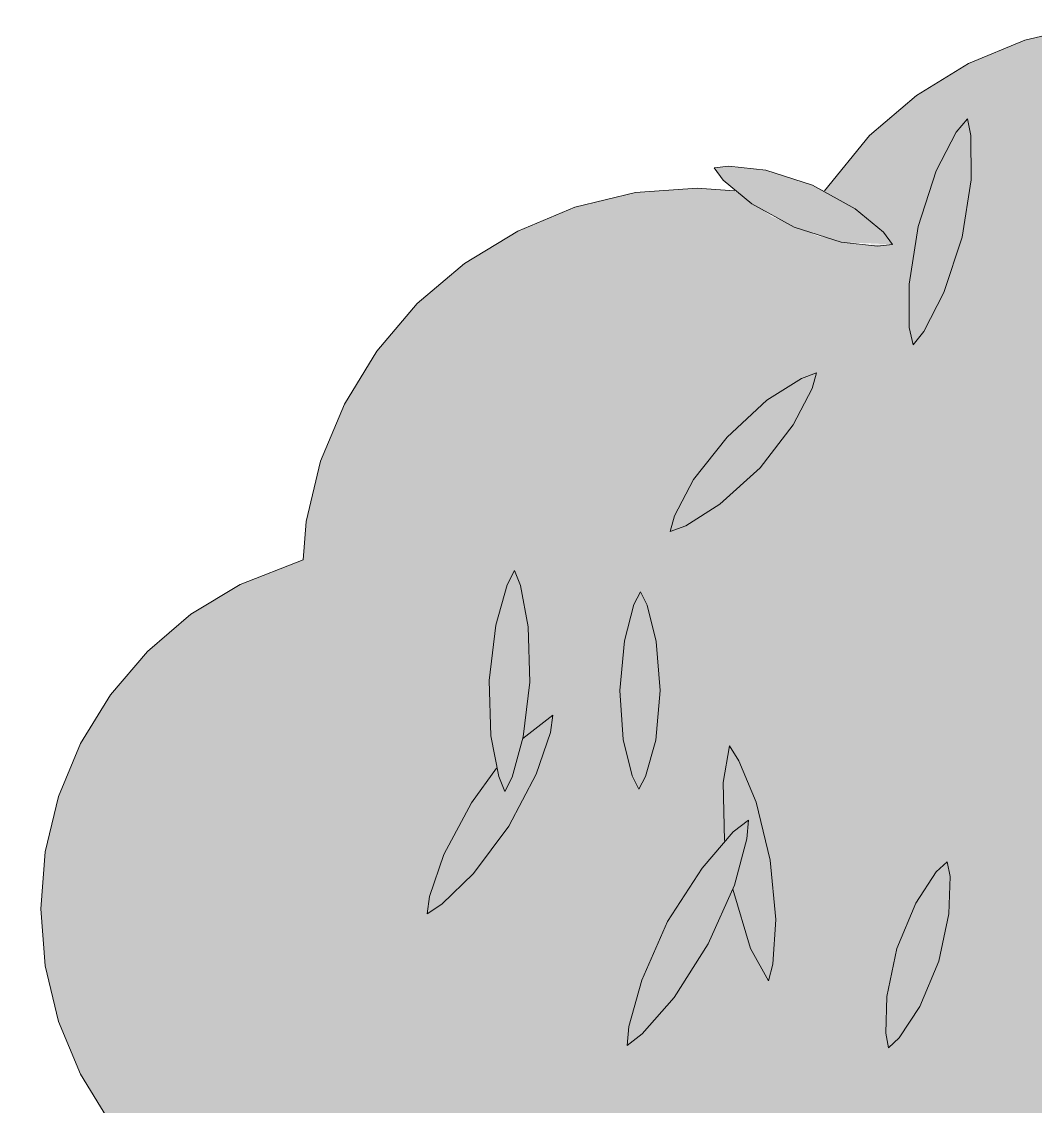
# Model space of a CAD drawing. Header units: centimetres. Extents: x 0 to 879, y -664 to 265.
# Drawn here: x 777.26 to 795.41, y 142.74 to 162.17 of the extents above; entities that cross this region are included whole.
import ezdxf

# ---------------------------------------------------------------- set-up
doc = ezdxf.new("R2010")
doc.units = ezdxf.units.CM
doc.layers.add('VEG-HOJAS', color=117, linetype='Continuous', lineweight=18, true_color=0x2e5e38)
doc.layers.add('VEG-NERVIOS', color=115, linetype='Continuous', lineweight=9, true_color=0x528c5c)
doc.layers.add('VEG-RELLENO', color=253, linetype='Continuous', true_color=0x96c896)

# ---------------------------------------------------------------- blocks, each defined once
blk = doc.blocks.new('VEG_Olivo_ALZADO')
at = {"layer": 'VEG-RELLENO', "true_color": 0x849671}
h = blk.add_hatch(color=8, dxfattribs=at)
h.dxf.hatch_style = 1
h.paths.add_polyline_path([(-34.98, 124.43), (-35.54, 125.35), (-35.76, 125.87), (-36.09, 125.47), (-36.99, 124.71), (-37.99, 124.1), (-39.07, 123.65), (-40.21, 123.37), (-41.38, 123.28), (-42.55, 123.37), (-43.69, 123.65), (-44.77, 124.1), (-45.77, 124.71), (-46.66, 125.47), (-47.42, 126.36), (-48.03, 127.36), (-48.48, 128.44), (-48.75, 129.58), (-48.8, 130.15), (-49.74, 130.94), (-50.5, 131.83), (-51.12, 132.83), (-51.56, 133.91), (-51.84, 135.05), (-51.93, 136.22), (-51.84, 137.39), (-51.56, 138.52), (-51.12, 139.61), (-50.5, 140.6), (-49.61, 141.61), (-50.34, 142.44), (-50.88, 143.32), (-51.27, 144.26), (-51.51, 145.26), (-51.59, 146.28), (-51.51, 147.3), (-51.27, 148.29), (-50.88, 149.24), (-50.34, 150.11), (-49.68, 150.89), (-48.9, 151.56), (-48.02, 152.09), (-46.89, 152.53), (-46.84, 153.22), (-46.58, 154.3), (-46.15, 155.32), (-45.57, 156.27), (-44.85, 157.12), (-44, 157.84), (-43.05, 158.42), (-42.03, 158.85), (-40.94, 159.11), (-39.84, 159.19), (-39.17, 159.14), (-38.5, 158.68), (-37.67, 158.33), (-36.9, 158.17), (-36.34, 158.18), (-36.71, 158.6), (-37.56, 159.14), (-36.75, 160.13), (-35.91, 160.85), (-34.98, 161.42), (-33.97, 161.84), (-32.9, 162.09), (-31.95, 162.17), (-31.87, 161.24), (-31.59, 160.08), (-31.13, 158.97), (-30.51, 157.95), (-29.78, 157.09), (-30.25, 156.57), (-29.42, 156.77), (-28.82, 156.26), (-27.8, 155.64), (-26.9, 155.26), (-26.81, 154.04), (-26.52, 152.83), (-26.04, 151.68), (-25.43, 150.69), (-26.03, 150.87), (-27, 150.98), (-28.11, 150.95), (-28.82, 150.83), (-28.69, 150.94), (-28.99, 150.98), (-29.78, 150.95), (-30.81, 150.75), (-31.33, 150.6), (-32.21, 150.23), (-32.75, 149.88), (-32.11, 149.84), (-31.16, 149.95), (-30.11, 150.22), (-29.52, 150.45), (-29.06, 150.33), (-28.09, 150.21), (-26.97, 150.24), (-26.01, 150.42), (-25.41, 150.65), (-24.58, 149.67), (-23.64, 148.86), (-22.57, 148.21), (-21.42, 147.74), (-19.95, 147.43), (-20.01, 146.71), (-19.92, 145.6), (-19.66, 144.52), (-19.44, 144), (-19.53, 144.06), (-19.61, 143.53), (-20.21, 143.02), (-20.48, 143.33), (-21.17, 143.9), (-21.25, 144.78), (-21.35, 145.22), (-21.6, 145.89), (-21.75, 146.12), (-21.86, 145.86), (-21.98, 145.17), (-21.98, 144.36), (-22.52, 144.58), (-23.3, 144.77), (-24.1, 144.83), (-24.9, 144.77), (-25.69, 144.58), (-26.43, 144.27), (-27.11, 143.85), (-27.73, 143.33), (-28.25, 142.72), (-28.67, 142.03), (-28.98, 141.29), (-29.16, 140.51), (-29.19, 140.19), (-29.88, 140.59), (-30.12, 140.59), (-30.33, 140.5), (-30.55, 140.23), (-30.6, 140), (-30.57, 139.81), (-31.48, 139.45), (-32.24, 138.98), (-32.92, 138.41), (-33.5, 137.73), (-33.96, 136.97), (-34.3, 136.15), (-34.51, 135.28), (-34.58, 134.39), (-34.51, 133.51), (-34.42, 133.11), (-34.76, 133.88), (-35.14, 134.41), (-35.17, 133.76), (-34.97, 132.49), (-35.02, 132.42), (-34.95, 132.42), (-34.56, 131.3), (-34.18, 130.61), (-33.99, 130.37), (-33.95, 131.02), (-34.16, 132.29), (-33.96, 131.82), (-33.5, 131.06), (-33.04, 130.52), (-33.41, 130.21), (-33.98, 129.54), (-34.44, 128.8), (-34.73, 128.08), (-35.35, 128.82), (-35.75, 129.11), (-35.82, 129.14), (-35.83, 129.06), (-35.66, 128.22), (-35.29, 127.43), (-34.99, 126.99), (-35.05, 126.27), (-34.98, 125.39), (-34.77, 124.54), (-34.49, 123.85)])
h.paths.add_polyline_path([(-35.97, 156.38), (-35.78, 156.62), (-35.42, 157.32), (-35.09, 158.31), (-34.93, 159.34), (-34.94, 160.13), (-35, 160.43), (-35.2, 160.19), (-35.56, 159.5), (-35.88, 158.5), (-36.04, 157.47), (-36.04, 156.69)], flags=0)
h.paths.add_polyline_path([(-36.01, 132.57), (-35.72, 133.11), (-36.01, 133.02), (-36.13, 133.85), (-36.26, 134.27), (-36.56, 134.9), (-36.73, 135.12), (-36.91, 134.56), (-36.97, 133.74), (-36.93, 133.27), (-36.77, 132.59), (-37.69, 131.83), (-38.3, 131.07), (-38.62, 131.48), (-39.33, 132.19), (-39.94, 132.64), (-40.22, 132.76), (-40.14, 132.47), (-39.8, 131.8), (-39.2, 130.98), (-38.49, 130.27), (-37.88, 129.83), (-37.61, 129.71), (-37.82, 130.3), (-38.12, 130.8), (-37.25, 131.32), (-36.52, 131.96), (-36.24, 131.55), (-36.06, 132.11)], flags=0)
h.paths.add_polyline_path([(-42.53, 132.3), (-42.09, 132.34), (-41.25, 132.55), (-40.66, 132.83), (-40.45, 133), (-40.7, 133.1), (-41.35, 133.2), (-42.21, 133.16), (-43.04, 132.96), (-43.63, 132.68), (-43.84, 132.51), (-43.31, 132.35)], flags=0)
h.paths.add_polyline_path([(-47.87, 138.43), (-47.42, 138.67), (-46.61, 139.23), (-46.07, 139.74), (-45.91, 139.98), (-46.2, 139.96), (-46.91, 139.75), (-47.8, 139.32), (-48.61, 138.76), (-49.14, 138.25), (-49.31, 138.01), (-48.7, 138.11)], flags=0)
h.paths.add_polyline_path([(-43.11, 152.34), (-43.34, 151.77), (-43.52, 150.89), (-43.56, 149.86), (-43.43, 148.8), (-43.88, 148.18), (-44.37, 147.25), (-44.63, 146.5), (-44.67, 146.19), (-44.41, 146.36), (-43.84, 146.91), (-43.21, 147.76), (-42.72, 148.69), (-42.46, 149.44), (-42.42, 149.75), (-42.96, 149.33), (-42.88, 149.83), (-42.83, 150.85), (-42.93, 151.75)], flags=0)
h.paths.add_polyline_path([(-40.97, 151.73), (-41.14, 151.08), (-41.22, 150.19), (-41.16, 149.31), (-41, 148.66), (-40.88, 148.42), (-40.76, 148.65), (-40.58, 149.3), (-40.5, 150.19), (-40.57, 151.07), (-40.73, 151.72), (-40.85, 151.96)], flags=0)
h.paths.add_polyline_path([(-47.6, 135.32), (-48.16, 136.01), (-48.91, 136.68), (-49.66, 137.15), (-50.23, 137.37), (-50.12, 137.1), (-49.7, 136.5), (-49.03, 135.79), (-48.25, 135.2), (-47.6, 134.85), (-47.32, 134.77)], flags=0)
h.paths.add_polyline_path([(-38.56, 144.99), (-38.43, 146.09), (-38.53, 147.15), (-38.78, 148.19), (-39.09, 148.93), (-39.26, 149.2), (-39.37, 148.54), (-39.35, 147.5), (-40.07, 146.56), (-40.63, 145.51), (-40.98, 144.54), (-41.09, 143.83), (-40.56, 144.31), (-39.94, 145.14), (-39.64, 145.65), (-39.2, 146.63), (-38.88, 145.57)], flags=0)
h.paths.add_polyline_path([(-39.92, 128.63), (-40.94, 128.03), (-41.81, 127.28), (-42.57, 126.42), (-43.05, 125.71), (-43.18, 125.41), (-42.88, 125.54), (-42.16, 126.01), (-41.3, 126.76), (-40.89, 127.19), (-40.25, 128.01)], flags=0)
h.paths.add_polyline_path([(-40.1, 153.61), (-40.32, 153.04), (-40.04, 153.14), (-39.43, 153.53), (-38.71, 154.18), (-38.12, 154.95), (-37.78, 155.6), (-37.7, 155.88), (-38.25, 155.62), (-38.95, 155.08), (-39.63, 154.35)], flags=0)
h.paths.add_polyline_path([(-36.46, 144.05), (-36.41, 143.79), (-36.22, 143.97), (-35.85, 144.53), (-35.51, 145.34), (-35.33, 146.19), (-35.31, 146.86), (-35.36, 147.12), (-35.56, 146.94), (-35.92, 146.38), (-36.26, 145.57), (-36.44, 144.71)], flags=0)
at = {"layer": 'VEG-RELLENO', "true_color": 0x6f8760}
h = blk.add_hatch(color=65, dxfattribs=at)
h.dxf.hatch_style = 1
h.paths.add_polyline_path([(-35.97, 156.38), (-36.04, 157.47), (-35.88, 158.5), (-35.56, 159.5), (-35.2, 160.19), (-35, 160.43), (-34.94, 160.13), (-34.93, 159.34), (-35.09, 158.31), (-35.24, 157.79), (-35.61, 156.92)])
at = {"layer": 'VEG-RELLENO', "true_color": 0x869e78}
h = blk.add_hatch(color=8, dxfattribs=at)
h.dxf.hatch_style = 1
h.paths.add_polyline_path([(-36.34, 158.18), (-37.26, 158.22), (-38.1, 158.49), (-38.86, 158.91), (-39.37, 159.33), (-39.53, 159.55), (-39.27, 159.58), (-38.61, 159.51), (-37.77, 159.24), (-37.37, 159.05), (-36.71, 158.6), (-36.37, 158.25)])
at = {"layer": 'VEG-RELLENO', "true_color": 0x748d65}
h = blk.add_hatch(color=73, dxfattribs=at)
h.dxf.hatch_style = 1
h.paths.add_polyline_path([(-37.7, 155.88), (-38.12, 154.95), (-38.71, 154.18), (-39.43, 153.53), (-40.04, 153.14), (-40.32, 153.04), (-40.24, 153.32), (-39.9, 153.97), (-39.3, 154.73), (-38.95, 155.08), (-38.25, 155.62), (-37.78, 155.86)])
at = {"layer": 'VEG-RELLENO', "true_color": 0x768f66}
h = blk.add_hatch(color=73, dxfattribs=at)
h.dxf.hatch_style = 1
h.paths.add_polyline_path([(-43.28, 148.38), (-43.53, 149.38), (-43.56, 150.37), (-43.44, 151.36), (-43.24, 152.08), (-43.11, 152.34), (-43, 152.07), (-42.86, 151.33), (-42.83, 150.34), (-42.88, 149.83), (-43.05, 148.95)])
at = {"layer": 'VEG-RELLENO', "true_color": 0x829a73}
h = blk.add_hatch(color=8, dxfattribs=at)
h.dxf.hatch_style = 1
h.paths.add_polyline_path([(-40.88, 148.42), (-41.16, 149.31), (-41.22, 150.19), (-41.14, 151.08), (-40.97, 151.73), (-40.85, 151.96), (-40.73, 151.72), (-40.57, 151.07), (-40.5, 150.19), (-40.52, 149.73), (-40.67, 148.94)])
at = {"layer": 'VEG-RELLENO', "true_color": 0x859c76}
h = blk.add_hatch(color=8, dxfattribs=at)
h.dxf.hatch_style = 1
h.paths.add_polyline_path([(-42.42, 149.75), (-42.72, 148.69), (-43.21, 147.76), (-43.84, 146.91), (-44.41, 146.36), (-44.67, 146.19), (-44.63, 146.5), (-44.37, 147.25), (-43.88, 148.18), (-43.43, 148.8), (-43.28, 148.38), (-43.15, 148.64), (-42.96, 149.33)])
at = {"layer": 'VEG-RELLENO', "true_color": 0x7a946a}
h = blk.add_hatch(color=73, dxfattribs=at)
h.dxf.hatch_style = 1
h.paths.add_polyline_path([(-39.26, 149.2), (-38.78, 148.19), (-38.53, 147.15), (-38.43, 146.09), (-38.48, 145.29), (-38.56, 144.99), (-38.88, 145.57), (-39.2, 146.63), (-39.03, 147.17), (-38.92, 147.87), (-39.35, 147.5), (-39.37, 148.54)])
at = {"layer": 'VEG-RELLENO', "true_color": 0x869d78}
h = blk.add_hatch(color=8, dxfattribs=at)
h.dxf.hatch_style = 1
h.paths.add_polyline_path([(-41.09, 143.83), (-40.83, 145), (-40.37, 146.05), (-39.75, 147.01), (-39.19, 147.66), (-38.92, 147.87), (-38.95, 147.53), (-39.17, 146.7), (-39.64, 145.65), (-39.94, 145.14), (-40.56, 144.31)])
at = {"layer": 'VEG-RELLENO', "true_color": 0x6f8760}
h = blk.add_hatch(color=65, dxfattribs=at)
h.dxf.hatch_style = 1
h.paths.add_polyline_path([(-35.36, 147.12), (-35.33, 146.19), (-35.51, 145.34), (-35.85, 144.53), (-36.22, 143.97), (-36.41, 143.79), (-36.46, 144.05), (-36.44, 144.71), (-36.26, 145.57), (-36.1, 145.99), (-35.73, 146.7), (-35.42, 147.08)])
at = {"layer": 'VEG-HOJAS'}
for points in [[(-37.56, 159.14), (-36.75, 160.13), (-35.91, 160.85), (-34.98, 161.42), (-33.97, 161.84), (-32.9, 162.09), (-31.95, 162.17)], [(-50.34, 142.44), (-50.88, 143.32), (-51.27, 144.26), (-51.51, 145.26), (-51.59, 146.28), (-51.51, 147.3), (-51.27, 148.29), (-50.88, 149.24), (-50.34, 150.11), (-49.68, 150.89), (-48.9, 151.56), (-48.02, 152.09), (-46.89, 152.53), (-46.84, 153.22), (-46.58, 154.3), (-46.15, 155.32), (-45.57, 156.27), (-44.85, 157.12), (-44, 157.84), (-43.05, 158.42), (-42.03, 158.85), (-40.94, 159.11), (-39.84, 159.19), (-39.17, 159.14)]]:
    blk.add_lwpolyline(points, dxfattribs=at)
at = {"layer": 'VEG-NERVIOS'}
for points in [[(-35.97, 156.38), (-36.04, 156.69), (-36.04, 157.47), (-35.88, 158.5), (-35.56, 159.5), (-35.2, 160.19), (-35, 160.43), (-34.94, 160.13), (-34.93, 159.34), (-35.09, 158.31), (-35.42, 157.32), (-35.78, 156.62)], [(-36.34, 158.18), (-36.61, 158.15), (-37.26, 158.22), (-38.1, 158.49), (-38.86, 158.91), (-39.37, 159.33), (-39.53, 159.55), (-39.27, 159.58), (-38.61, 159.51), (-37.77, 159.24), (-37.01, 158.82), (-36.5, 158.4)], [(-37.7, 155.88), (-37.78, 155.6), (-38.12, 154.95), (-38.71, 154.18), (-39.43, 153.53), (-40.04, 153.14), (-40.32, 153.04), (-40.24, 153.32), (-39.9, 153.97), (-39.3, 154.73), (-38.59, 155.39), (-37.97, 155.78)], [(-43.28, 148.38), (-43.39, 148.65), (-43.53, 149.38), (-43.56, 150.37), (-43.44, 151.36), (-43.24, 152.08), (-43.11, 152.34), (-43, 152.07), (-42.86, 151.33), (-42.83, 150.34), (-42.95, 149.36), (-43.15, 148.64)], [(-40.88, 148.42), (-41, 148.66), (-41.16, 149.31), (-41.22, 150.19), (-41.14, 151.08), (-40.97, 151.73), (-40.85, 151.96), (-40.73, 151.72), (-40.57, 151.07), (-40.5, 150.19), (-40.58, 149.3), (-40.76, 148.65)], [(-41.09, 143.83), (-41.06, 144.17), (-40.83, 145), (-40.37, 146.05), (-39.75, 147.01), (-39.19, 147.66), (-38.92, 147.87), (-38.95, 147.53), (-39.17, 146.7), (-39.64, 145.65), (-40.25, 144.69), (-40.82, 144.04)], [(-35.36, 147.12), (-35.31, 146.86), (-35.33, 146.19), (-35.51, 145.34), (-35.85, 144.53), (-36.22, 143.97), (-36.41, 143.79), (-36.46, 144.05), (-36.44, 144.71), (-36.26, 145.57), (-35.92, 146.38), (-35.56, 146.94)]]:
    blk.add_lwpolyline(points, close=True, dxfattribs=at)
for points in [[(-42.96, 149.33), (-42.42, 149.75), (-42.46, 149.44), (-42.72, 148.69), (-43.21, 147.76), (-43.84, 146.91), (-44.41, 146.36), (-44.67, 146.19), (-44.63, 146.5), (-44.37, 147.25), (-43.88, 148.18), (-43.43, 148.8)], [(-39.35, 147.5), (-39.37, 148.54), (-39.26, 149.2), (-39.09, 148.93), (-38.78, 148.19), (-38.53, 147.15), (-38.43, 146.09), (-38.48, 145.29), (-38.56, 144.99), (-38.88, 145.57), (-39.2, 146.63)]]:
    blk.add_lwpolyline(points, dxfattribs=at)

msp = doc.modelspace()

# ---------------------------------------------------------------- block references
msp.add_blockref('VEG_Olivo_ALZADO', (829.189, 0))

doc.saveas('drawing.dxf')
